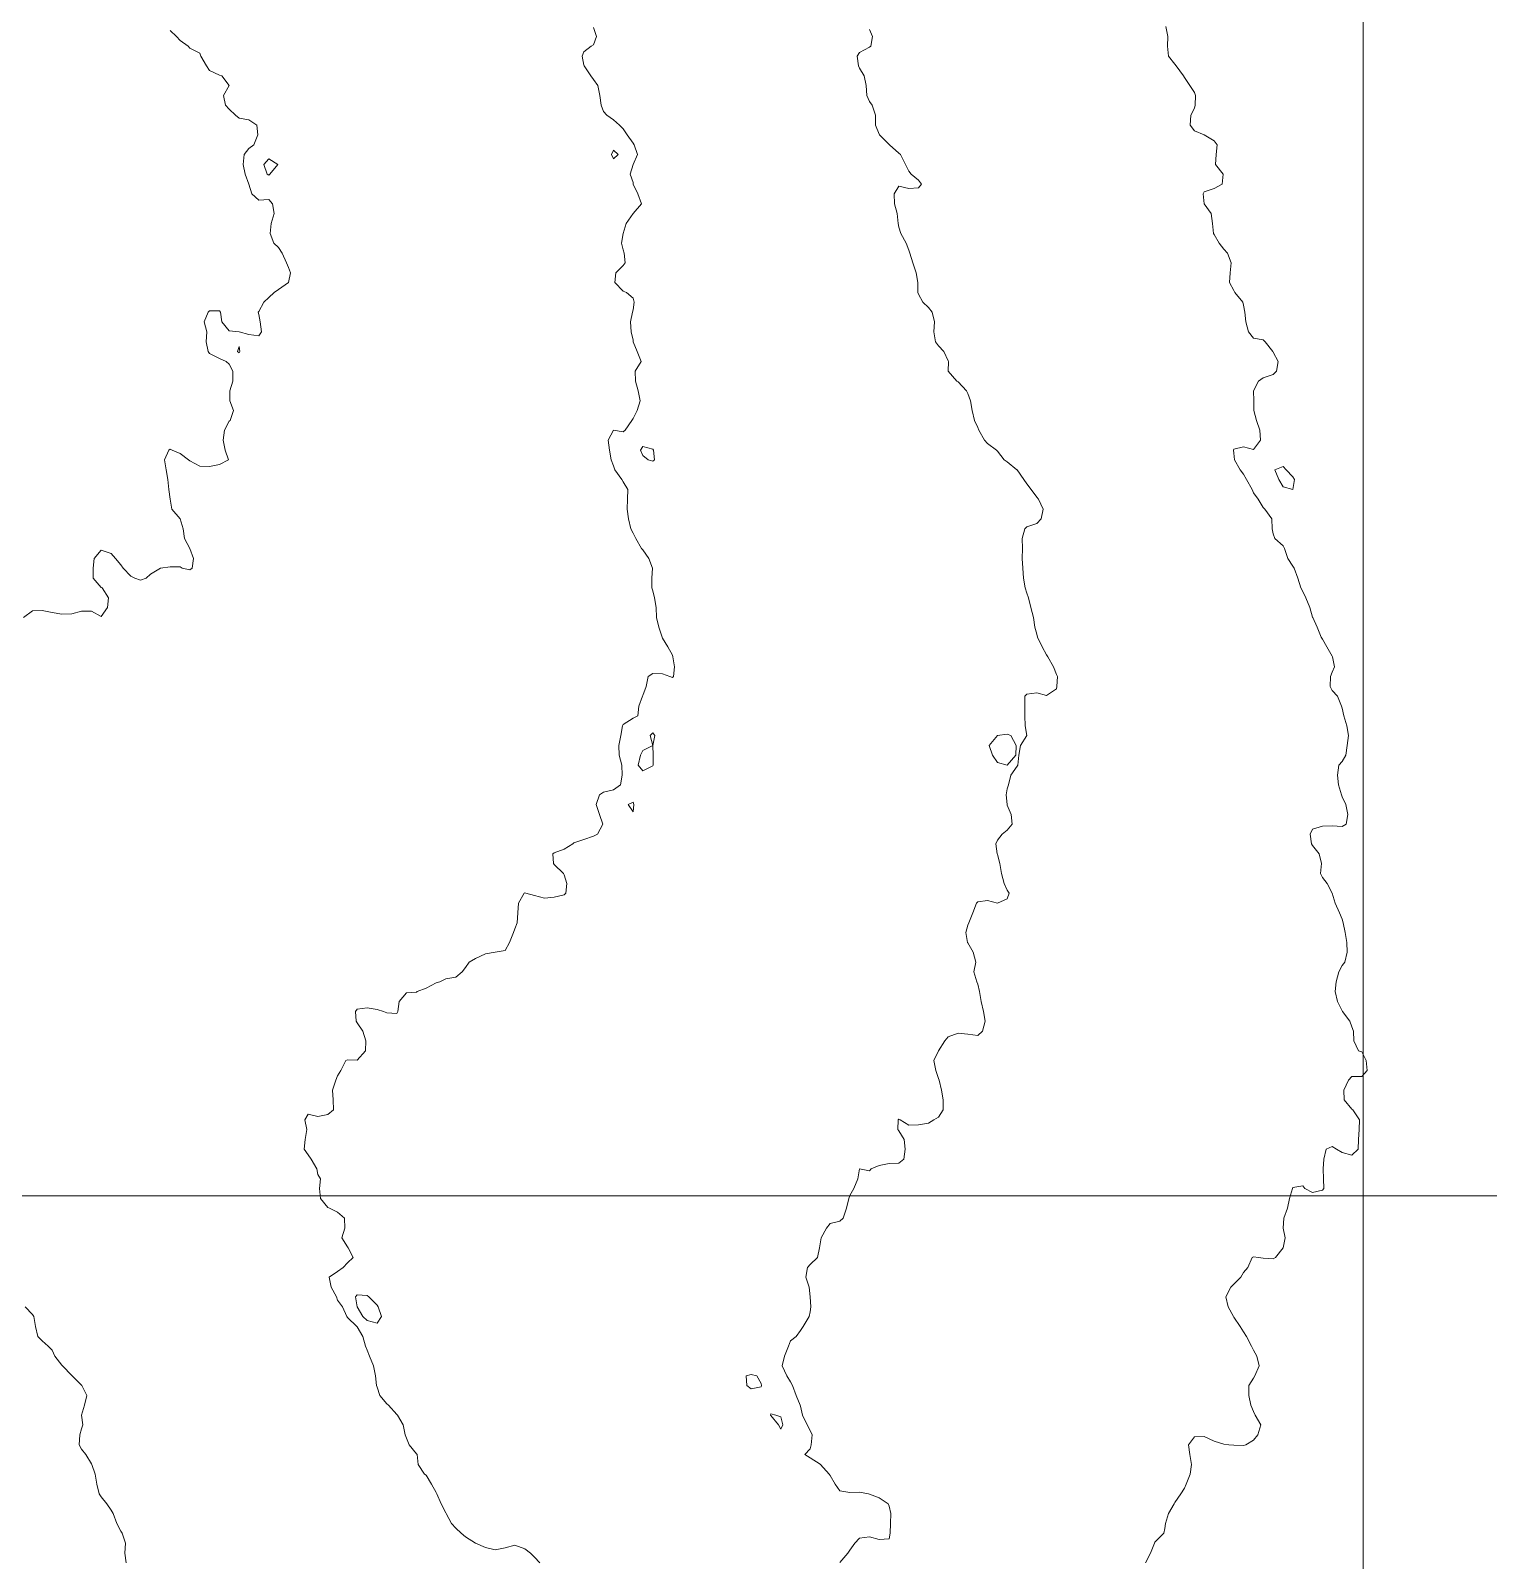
# Model space of a CAD drawing. Header units: centimetres. Extents: x 0 to 642158, y -847 to 649707.
# Drawn here: x 616399.2 to 616473.2, y 619868.9 to 619946.5 of the extents above; entities that cross this region are included whole.
import ezdxf

# ---------------------------------------------------------------- set-up
doc = ezdxf.new("R2010")
doc.units = ezdxf.units.CM
doc.header["$MEASUREMENT"] = 0
doc.layers.add('MEV_grille', color=254, linetype='Continuous', lineweight=9)
doc.layers.add('WAL_topographie 0.5', color=253, linetype='Continuous', lineweight=20)

# ---------------------------------------------------------------- blocks, each defined once
blk = doc.blocks.new('*U114')
at = {"layer": 'MEV_grille', "transparency": 33554687}
blk.add_lwpolyline([(-1338.461, 0), (1338.461, 0)], dxfattribs=at)
blk = doc.blocks.new('*U115')
at = {"layer": 'MEV_grille', "color": 0, "linetype": 'ByBlock', "lineweight": -2, "transparency": 16777216}
blk.add_blockref('*U114', (0, -2500), dxfattribs=at)
blk = doc.blocks.new('*U112')
at = {"layer": 'MEV_grille', "transparency": 33554687}
blk.add_lwpolyline([(0, 1825.476), (0, -1825.476)], dxfattribs=at)
blk = doc.blocks.new('*U113')
at = {"layer": 'MEV_grille', "color": 0, "linetype": 'ByBlock', "lineweight": -2, "transparency": 16777216}
blk.add_blockref('*U112', (1100, 0), dxfattribs=at)

msp = doc.modelspace()

# ---------------------------------------------------------------- linework, layer by layer
at = {"layer": 'WAL_topographie 0.5'}
for points in [[(616406.25, 619946.546), (616406.57, 619946.25), (616406.75, 619946.046), (616407.156, 619945.75), (616407.25, 619945.656), (616407.75, 619945.4), (616407.802, 619945.25), (616408.096, 619944.75), (616408.25, 619944.51), (616408.75, 619944.286), (616408.875, 619944.25), (616409.25, 619943.75), (616409.25, 619943.75), (616409.25, 619943.75), (616408.955, 619943.25), (616409.063, 619942.75), (616409.25, 619942.563), (616409.562, 619942.25), (616409.75, 619942.1), (616410.25, 619942.01), (616410.656, 619941.75), (616410.704, 619941.25), (616410.5, 619940.75), (616410.25, 619940.556), (616410.011, 619940.25), (616409.946, 619939.75), (616410.059, 619939.25), (616410.25, 619938.75), (616410.25, 619938.75), (616410.393, 619938.25), (616410.75, 619937.938), (616411.25, 619937.969), (616411.444, 619937.75), (616411.522, 619937.25), (616411.375, 619936.75), (616411.327, 619936.25), (616411.512, 619935.75), (616411.75, 619935.532), (616411.941, 619935.25), (616412.162, 619934.75), (616412.25, 619934.516), (616412.364, 619934.25), (616412.25, 619933.75), (616412.25, 619933.75), (616411.75, 619933.405), (616411.536, 619933.25), (616411.25, 619932.989), (616411.011, 619932.75), (616410.75, 619932.288), (616410.721, 619932.25), (616410.75, 619932.125), (616410.818, 619931.75), (616410.883, 619931.25), (616410.75, 619931.05), (616410.25, 619931.107), (616409.75, 619931.249), (616409.749, 619931.25), (616409.25, 619931.3), (616408.875, 619931.75), (616408.809, 619932.25), (616408.75, 619932.309), (616408.25, 619932.309), (616408.173, 619932.25), (616407.977, 619931.75), (616408.107, 619931.25), (616408.074, 619930.75), (616408.172, 619930.25), (616408.25, 619930.146), (616408.75, 619929.9), (616409.083, 619929.75), (616409.25, 619929.6), (616409.434, 619929.25), (616409.43, 619928.75), (616409.273, 619928.25), (616409.279, 619927.75), (616409.459, 619927.25), (616409.292, 619926.75), (616409.25, 619926.712), (616409.01, 619926.25), (616408.947, 619925.75), (616409.044, 619925.25), (616409.214, 619924.75), (616408.75, 619924.509), (616408.25, 619924.421), (616407.75, 619924.429), (616407.25, 619924.694), (616407.176, 619924.75), (616406.75, 619925.069), (616406.344, 619925.25), (616406.25, 619925.293), (616406.187, 619925.25), (616405.962, 619924.75), (616406.046, 619924.25), (616406.125, 619923.75), (616406.175, 619923.25), (616406.25, 619922.75), (616406.25, 619922.75), (616406.333, 619922.25), (616406.75, 619921.75), (616406.75, 619921.75), (616406.91, 619921.25), (616406.969, 619920.75), (616407.25, 619920.25), (616407.25, 619920.25), (616407.429, 619919.75), (616407.368, 619919.25), (616407.25, 619919.173), (616406.85, 619919.25), (616406.75, 619919.312), (616406.25, 619919.327), (616405.75, 619919.25), (616405.75, 619919.25), (616405.25, 619918.941), (616405.028, 619918.75), (616404.75, 619918.634), (616404.456, 619918.75), (616404.25, 619918.853), (616403.864, 619919.25), (616403.75, 619919.417), (616403.464, 619919.75), (616403.25, 619920), (616402.75, 619920.159), (616402.39, 619919.75), (616402.336, 619919.25), (616402.341, 619918.75), (616402.75, 619918.276), (616402.788, 619918.25), (616403.113, 619917.75), (616403.062, 619917.25), (616402.75, 619916.796), (616402.25, 619917.066), (616401.75, 619917.076), (616401.25, 619916.926), (616400.75, 619916.908), (616400.25, 619917), (616399.75, 619917.107), (616399.25, 619917.083), (616398.796, 619916.75)], [(616427.75, 619946.7), (616427.9, 619946.25), (616427.75, 619945.828), (616427.631, 619945.75), (616427.25, 619945.464), (616427.159, 619945.25), (616427.25, 619944.788), (616427.26, 619944.75), (616427.613, 619944.25), (616427.75, 619944.056), (616427.958, 619943.75), (616428.063, 619943.25), (616428.128, 619942.75), (616428.25, 619942.434), (616428.417, 619942.25), (616428.75, 619942.017), (616429.07, 619941.75), (616429.25, 619941.554), (616429.456, 619941.25), (616429.75, 619940.833), (616429.8, 619940.75), (616429.975, 619940.25), (616429.75, 619939.75), (616429.75, 619939.75), (616429.611, 619939.25), (616429.75, 619938.833), (616429.764, 619938.75), (616430, 619938.25), (616430.171, 619937.75), (616429.75, 619937.25), (616429.75, 619937.25), (616429.4, 619936.75), (616429.25, 619936.25), (616429.25, 619936.25), (616429.155, 619935.75), (616429.25, 619935.417), (616429.306, 619935.25), (616429.341, 619934.75), (616429.25, 619934.617), (616428.883, 619934.25), (616428.833, 619933.75), (616429.25, 619933.309), (616429.417, 619933.25), (616429.75, 619932.964), (616429.802, 619932.75), (616429.75, 619932.375), (616429.721, 619932.25), (616429.625, 619931.75), (616429.646, 619931.25), (616429.75, 619930.833), (616429.764, 619930.75), (616429.962, 619930.25), (616430.167, 619929.75), (616429.855, 619929.25), (616429.875, 619928.75), (616430.013, 619928.25), (616430.109, 619927.75), (616429.963, 619927.25), (616429.75, 619926.85), (616429.684, 619926.75), (616429.357, 619926.25), (616429.25, 619926.179), (616428.75, 619926.25), (616428.491, 619925.75), (616428.557, 619925.25), (616428.646, 619924.75), (616428.75, 619924.444), (616428.831, 619924.25), (616429.186, 619923.75), (616429.25, 619923.641), (616429.481, 619923.25), (616429.474, 619922.75), (616429.457, 619922.25), (616429.513, 619921.75), (616429.644, 619921.25), (616429.75, 619921.023), (616429.893, 619920.75), (616430.185, 619920.25), (616430.25, 619920.175), (616430.554, 619919.75), (616430.731, 619919.25), (616430.708, 619918.75), (616430.702, 619918.25), (616430.75, 619918.107), (616430.836, 619917.75), (616430.922, 619917.25), (616430.938, 619916.75), (616431.056, 619916.25), (616431.222, 619915.75), (616431.25, 619915.697), (616431.508, 619915.25), (616431.75, 619914.829), (616431.776, 619914.75), (616431.859, 619914.25), (616431.808, 619913.75), (616431.75, 619913.706), (616431.614, 619913.75), (616431.25, 619913.883), (616430.75, 619913.911), (616430.525, 619913.75), (616430.412, 619913.25), (616430.25, 619912.788), (616430.227, 619912.75), (616430.04, 619912.25), (616430, 619911.75), (616429.75, 619911.643), (616429.25, 619911.321), (616429.222, 619911.25), (616429.121, 619910.75), (616429.026, 619910.25), (616429.05, 619909.75), (616429.183, 619909.25), (616429.191, 619908.75), (616429.111, 619908.25), (616428.75, 619908), (616428.25, 619907.879), (616428.04, 619907.75), (616427.882, 619907.25), (616428.045, 619906.75), (616428.219, 619906.25), (616427.945, 619905.75), (616427.75, 619905.641), (616427.25, 619905.472), (616426.75, 619905.298), (616426.687, 619905.25), (616426.25, 619904.991), (616425.75, 619904.8), (616425.685, 619904.75), (616425.713, 619904.25), (616425.75, 619904.202), (616426.225, 619903.75), (616426.25, 619903.679), (616426.386, 619903.25), (616426.338, 619902.75), (616426.25, 619902.667), (616425.75, 619902.543), (616425.25, 619902.493), (616424.75, 619902.637), (616424.312, 619902.75), (616424.25, 619902.772), (616424.214, 619902.75), (616423.94, 619902.25), (616423.897, 619901.75), (616423.859, 619901.25), (616423.75, 619900.932), (616423.681, 619900.75), (616423.469, 619900.25), (616423.25, 619899.838), (616422.75, 619899.75), (616422.75, 619899.75), (616422.25, 619899.667), (616421.75, 619899.433), (616421.427, 619899.25), (616421.25, 619898.977), (616421.071, 619898.75), (616420.75, 619898.485), (616420.25, 619898.406), (616419.938, 619898.25), (616419.75, 619898.19), (616419.25, 619897.931), (616418.786, 619897.75), (616418.75, 619897.733), (616418.25, 619897.691), (616417.875, 619897.25), (616417.8, 619896.75), (616417.75, 619896.639), (616417.25, 619896.673), (616417.083, 619896.75), (616416.75, 619896.837), (616416.25, 619896.934), (616415.75, 619896.861), (616415.659, 619896.75), (616415.695, 619896.25), (616415.75, 619896.172), (616416.031, 619895.75), (616416.175, 619895.25), (616416.157, 619894.75), (616415.75, 619894.272), (616415.25, 619894.29), (616415.173, 619894.25), (616414.917, 619893.75), (616414.75, 619893.478), (616414.661, 619893.25), (616414.483, 619892.75), (616414.525, 619892.25), (616414.542, 619891.75), (616414.25, 619891.517), (616413.75, 619891.404), (616413.25, 619891.528), (616413.083, 619891.25), (616413.182, 619890.75), (616413.107, 619890.25), (616413.054, 619889.75), (616413.25, 619889.46), (616413.41, 619889.25), (616413.697, 619888.75), (616413.75, 619888.464), (616413.886, 619888.25), (616413.829, 619887.75), (616413.875, 619887.25), (616414.25, 619886.794), (616414.333, 619886.75), (616414.75, 619886.55), (616415.107, 619886.25), (616415.12, 619885.75), (616414.972, 619885.25), (616415.25, 619884.796), (616415.283, 619884.75), (616415.542, 619884.25), (616415.25, 619883.981), (616415.036, 619883.75), (616414.75, 619883.55), (616414.321, 619883.25), (616414.423, 619882.75), (616414.689, 619882.25), (616414.75, 619882.094), (616415, 619881.75), (616415.224, 619881.25), (616415.25, 619881.212), (616415.73, 619880.75), (616415.75, 619880.727), (616416.026, 619880.25), (616416.164, 619879.75), (616416.25, 619879.542), (616416.375, 619879.25), (616416.578, 619878.75), (616416.677, 619878.25), (616416.726, 619877.75), (616416.75, 619877.671), (616416.895, 619877.25), (616417.25, 619876.826), (616417.328, 619876.75), (616417.75, 619876.287), (616417.79, 619876.25), (616418.071, 619875.75), (616418.185, 619875.25), (616418.25, 619875.083), (616418.388, 619874.75), (616418.75, 619874.294), (616418.787, 619874.25), (616418.838, 619873.75), (616419.159, 619873.25), (616419.25, 619873.202), (616419.514, 619872.75), (616419.75, 619872.325), (616419.788, 619872.25), (616420.009, 619871.75), (616420.25, 619871.283), (616420.262, 619871.25), (616420.528, 619870.75), (616420.75, 619870.508), (616421.024, 619870.25), (616421.25, 619870.066), (616421.75, 619869.75), (616421.75, 619869.75), (616422.25, 619869.528), (616422.75, 619869.407), (616423.25, 619869.515), (616423.75, 619869.641), (616424.25, 619869.46), (616424.545, 619869.25), (616424.75, 619869.036), (616425.019, 619868.75)], [(616441.75, 619946.594), (616441.907, 619946.25), (616441.817, 619945.75), (616441.75, 619945.697), (616441.25, 619945.437), (616441.128, 619945.25), (616441.192, 619944.75), (616441.25, 619944.63), (616441.488, 619944.25), (616441.58, 619943.75), (616441.623, 619943.25), (616441.75, 619942.941), (616441.893, 619942.75), (616442.064, 619942.25), (616442.067, 619941.75), (616442.25, 619941.281), (616442.266, 619941.25), (616442.75, 619940.766), (616442.768, 619940.75), (616443.25, 619940.315), (616443.321, 619940.25), (616443.583, 619939.75), (616443.75, 619939.406), (616443.875, 619939.25), (616444.25, 619938.95), (616444.397, 619938.75), (616444.25, 619938.558), (616443.75, 619938.519), (616443.25, 619938.645), (616443.008, 619938.25), (616443.019, 619937.75), (616443.157, 619937.25), (616443.206, 619936.75), (616443.25, 619936.568), (616443.342, 619936.25), (616443.618, 619935.75), (616443.75, 619935.393), (616443.806, 619935.25), (616443.952, 619934.75), (616444.132, 619934.25), (616444.212, 619933.75), (616444.204, 619933.25), (616444.25, 619933.159), (616444.469, 619932.75), (616444.75, 619932.483), (616444.942, 619932.25), (616445.06, 619931.75), (616445.025, 619931.25), (616445.108, 619930.75), (616445.25, 619930.542), (616445.526, 619930.25), (616445.75, 619929.778), (616445.761, 619929.75), (616445.75, 619929.25), (616446.183, 619928.75), (616446.25, 619928.717), (616446.674, 619928.25), (616446.75, 619928.118), (616446.887, 619927.75), (616446.964, 619927.25), (616447.087, 619926.75), (616447.25, 619926.4), (616447.31, 619926.25), (616447.602, 619925.75), (616447.75, 619925.588), (616448.2, 619925.25), (616448.25, 619925.192), (616448.599, 619924.75), (616448.75, 619924.656), (616449.239, 619924.25), (616449.25, 619924.239), (616449.599, 619923.75), (616449.75, 619923.528), (616449.969, 619923.25), (616450.25, 619922.85), (616450.335, 619922.75), (616450.576, 619922.25), (616450.464, 619921.75), (616450.25, 619921.519), (616449.75, 619921.358), (616449.639, 619921.25), (616449.513, 619920.75), (616449.516, 619920.25), (616449.512, 619919.75), (616449.535, 619919.25), (616449.578, 619918.75), (616449.665, 619918.25), (616449.75, 619917.984), (616449.828, 619917.75), (616449.939, 619917.25), (616450.075, 619916.75), (616450.156, 619916.25), (616450.25, 619915.904), (616450.29, 619915.75), (616450.529, 619915.25), (616450.75, 619914.845), (616450.806, 619914.75), (616451.097, 619914.25), (616451.25, 619913.853), (616451.295, 619913.75), (616451.274, 619913.25), (616451.25, 619913.125), (616450.75, 619912.781), (616450.25, 619912.92), (616449.75, 619912.85), (616449.65, 619912.75), (616449.647, 619912.25), (616449.65, 619911.75), (616449.655, 619911.25), (616449.75, 619910.75), (616449.75, 619910.75), (616449.75, 619910.75), (616449.417, 619910.25), (616449.341, 619909.75), (616449.281, 619909.25), (616449.25, 619909.204), (616448.938, 619908.75), (616448.807, 619908.25), (616448.75, 619908.05), (616448.695, 619907.75), (616448.739, 619907.25), (616448.75, 619907.226), (616448.946, 619906.75), (616448.993, 619906.25), (616448.75, 619905.946), (616448.488, 619905.75), (616448.25, 619905.438), (616448.175, 619905.25), (616448.239, 619904.75), (616448.25, 619904.717), (616448.38, 619904.25), (616448.463, 619903.75), (616448.594, 619903.25), (616448.75, 619902.909), (616448.85, 619902.75), (616448.75, 619902.458), (616448.25, 619902.25), (616448.25, 619902.25), (616448.25, 619902.25), (616447.75, 619902.375), (616447.25, 619902.313), (616447.185, 619902.25), (616447, 619901.75), (616446.793, 619901.25), (616446.75, 619901.125), (616446.652, 619900.75), (616446.738, 619900.25), (616446.75, 619900.225), (616447.014, 619899.75), (616447.154, 619899.25), (616447.058, 619898.75), (616447.21, 619898.25), (616447.25, 619898.125), (616447.344, 619897.75), (616447.417, 619897.25), (616447.55, 619896.75), (616447.625, 619896.25), (616447.5, 619895.75), (616447.25, 619895.517), (616446.75, 619895.594), (616446.25, 619895.65), (616445.75, 619895.459), (616445.583, 619895.25), (616445.25, 619894.75), (616445.25, 619894.75), (616445.021, 619894.25), (616445.123, 619893.75), (616445.25, 619893.344), (616445.292, 619893.25), (616445.417, 619892.75), (616445.5, 619892.25), (616445.491, 619891.75), (616445.25, 619891.382), (616445.023, 619891.25), (616444.75, 619891.073), (616444.25, 619890.987), (616443.75, 619890.964), (616443.306, 619891.25), (616443.25, 619891.27), (616443.217, 619891.25), (616443.187, 619890.75), (616443.25, 619890.679), (616443.523, 619890.25), (616443.559, 619889.75), (616443.5, 619889.25), (616443.25, 619889.036), (616442.75, 619889.034), (616442.25, 619888.923), (616441.841, 619888.75), (616441.75, 619888.65), (616441.25, 619888.75), (616441.167, 619888.25), (616440.964, 619887.75), (616440.75, 619887.404), (616440.699, 619887.25), (616440.594, 619886.75), (616440.425, 619886.25), (616440.25, 619886.091), (616439.75, 619885.988), (616439.565, 619885.75), (616439.302, 619885.25), (616439.25, 619884.95), (616439.219, 619884.75), (616439.107, 619884.25), (616438.75, 619883.893), (616438.607, 619883.75), (616438.53, 619883.25), (616438.695, 619882.75), (616438.75, 619882.25), (616438.75, 619882.25), (616438.772, 619881.75), (616438.75, 619881.5), (616438.694, 619881.25), (616438.393, 619880.75), (616438.25, 619880.55), (616438.036, 619880.25), (616437.75, 619880.028), (616437.646, 619879.75), (616437.446, 619879.25), (616437.318, 619878.75), (616437.56, 619878.25), (616437.75, 619877.942), (616437.843, 619877.75), (616438.04, 619877.25), (616438.233, 619876.75), (616438.25, 619876.708), (616438.356, 619876.25), (616438.588, 619875.75), (616438.75, 619875.467), (616438.85, 619875.25), (616438.788, 619874.75), (616438.75, 619874.536), (616438.464, 619874.25), (616438.75, 619874.083), (616439.25, 619873.767), (616439.264, 619873.75), (616439.706, 619873.25), (616439.75, 619873.194), (616440.005, 619872.75), (616440.25, 619872.412), (616440.75, 619872.326), (616441.25, 619872.342), (616441.712, 619872.25), (616441.75, 619872.242), (616442.25, 619872.048), (616442.702, 619871.75), (616442.75, 619871.625), (616442.837, 619871.25), (616442.821, 619870.75), (616442.808, 619870.25), (616442.75, 619869.973), (616442.25, 619869.932), (616441.75, 619870.068), (616441.25, 619870.007), (616441.007, 619869.75), (616440.75, 619869.398), (616440.661, 619869.25), (616440.25, 619868.763)], [(616456.808, 619946.75), (616456.91, 619946.25), (616456.893, 619945.75), (616456.935, 619945.25), (616457.25, 619944.845), (616457.33, 619944.75), (616457.691, 619944.25), (616457.75, 619944.167), (616458.013, 619943.75), (616458.25, 619943.404), (616458.309, 619943.25), (616458.294, 619942.75), (616458.25, 619942.607), (616458.072, 619942.25), (616458.036, 619941.75), (616458.25, 619941.45), (616458.75, 619941.25), (616458.75, 619941.25), (616459.25, 619940.95), (616459.4, 619940.75), (616459.35, 619940.25), (616459.321, 619939.75), (616459.708, 619939.25), (616459.667, 619938.75), (616459.25, 619938.523), (616458.75, 619938.35), (616458.7, 619938.25), (616458.75, 619937.75), (616458.75, 619937.75), (616459.107, 619937.25), (616459.165, 619936.75), (616459.228, 619936.25), (616459.25, 619936.197), (616459.516, 619935.75), (616459.75, 619935.45), (616459.929, 619935.25), (616460.125, 619934.75), (616460.06, 619934.25), (616460.033, 619933.75), (616460.25, 619933.344), (616460.306, 619933.25), (616460.714, 619932.75), (616460.75, 619932.607), (616460.816, 619932.25), (616460.856, 619931.75), (616461, 619931.25), (616461.25, 619930.924), (616461.75, 619930.837), (616461.845, 619930.75), (616462.225, 619930.25), (616462.25, 619930.217), (616462.509, 619929.75), (616462.427, 619929.25), (616462.25, 619929.092), (616461.75, 619928.917), (616461.5, 619928.75), (616461.25, 619928.25), (616461.264, 619927.75), (616461.276, 619927.25), (616461.399, 619926.75), (616461.566, 619926.25), (616461.599, 619925.75), (616461.25, 619925.271), (616460.75, 619925.411), (616460.25, 619925.296), (616460.241, 619925.25), (616460.25, 619925.083), (616460.288, 619924.75), (616460.583, 619924.25), (616460.75, 619924.024), (616460.902, 619923.75), (616461.183, 619923.25), (616461.25, 619923.083), (616461.483, 619922.75), (616461.75, 619922.329), (616461.833, 619922.25), (616462.187, 619921.75), (616462.2, 619921.25), (616462.25, 619921), (616462.333, 619920.75), (616462.75, 619920.393), (616462.821, 619920.25), (616463, 619919.75), (616463.25, 619919.357), (616463.315, 619919.25), (616463.506, 619918.75), (616463.652, 619918.25), (616463.75, 619918.074), (616463.917, 619917.75), (616464.115, 619917.25), (616464.25, 619916.768), (616464.258, 619916.75), (616464.489, 619916.25), (616464.692, 619915.75), (616464.75, 619915.65), (616464.968, 619915.25), (616465.25, 619914.78), (616465.266, 619914.75), (616465.357, 619914.25), (616465.25, 619913.969), (616465.167, 619913.75), (616465.15, 619913.25), (616465.25, 619913.04), (616465.512, 619912.75), (616465.722, 619912.25), (616465.75, 619912.15), (616465.835, 619911.75), (616465.99, 619911.25), (616466.072, 619910.75), (616466.007, 619910.25), (616465.942, 619909.75), (616465.75, 619909.438), (616465.583, 619909.25), (616465.523, 619908.75), (616465.573, 619908.25), (616465.721, 619907.75), (616465.75, 619907.65), (616465.94, 619907.25), (616466.042, 619906.75), (616465.964, 619906.25), (616465.75, 619906.135), (616465.25, 619906.17), (616464.75, 619906.157), (616464.25, 619906), (616464.13, 619905.75), (616464.193, 619905.25), (616464.25, 619905.167), (616464.583, 619904.75), (616464.707, 619904.25), (616464.65, 619903.75), (616464.75, 619903.55), (616464.99, 619903.25), (616465.25, 619902.75), (616465.25, 619902.75), (616465.393, 619902.25), (616465.618, 619901.75), (616465.75, 619901.438), (616465.808, 619901.25), (616465.914, 619900.75), (616465.99, 619900.25), (616466.014, 619899.75), (616465.882, 619899.25), (616465.75, 619899.083), (616465.583, 619898.75), (616465.447, 619898.25), (616465.397, 619897.75), (616465.515, 619897.25), (616465.75, 619896.779), (616465.769, 619896.75), (616466.145, 619896.25), (616466.25, 619895.964), (616466.321, 619895.75), (616466.339, 619895.25), (616466.583, 619894.75), (616466.75, 619894.7), (616466.975, 619894.25), (616467.026, 619893.75), (616466.75, 619893.442), (616466.25, 619893.438), (616466.073, 619893.25), (616465.83, 619892.75), (616465.855, 619892.25), (616466.25, 619891.781), (616466.3, 619891.75), (616466.63, 619891.25), (616466.617, 619890.75), (616466.58, 619890.25), (616466.562, 619889.75), (616466.25, 619889.447), (616465.75, 619889.588), (616465.467, 619889.75), (616465.25, 619889.882), (616464.938, 619889.75), (616464.831, 619889.25), (616464.783, 619888.75), (616464.806, 619888.25), (616464.815, 619887.75), (616464.75, 619887.671), (616464.25, 619887.559), (616463.85, 619887.75), (616463.75, 619887.893), (616463.25, 619887.813), (616463.227, 619887.75), (616463.083, 619887.25), (616462.981, 619886.75), (616462.788, 619886.25), (616462.75, 619885.75), (616462.861, 619885.25), (616462.75, 619884.75), (616462.75, 619884.75), (616462.365, 619884.25), (616462.25, 619884.19), (616461.75, 619884.226), (616461.5, 619884.25), (616461.25, 619884.286), (616461.187, 619884.25), (616460.96, 619883.75), (616460.75, 619883.5), (616460.607, 619883.25), (616460.25, 619882.905), (616460.109, 619882.75), (616459.845, 619882.25), (616459.967, 619881.75), (616460.229, 619881.25), (616460.25, 619881.221), (616460.57, 619880.75), (616460.75, 619880.48), (616460.899, 619880.25), (616461.157, 619879.75), (616461.25, 619879.547), (616461.414, 619879.25), (616461.547, 619878.75), (616461.32, 619878.25), (616461.25, 619878.129), (616461.014, 619877.75), (616461.01, 619877.25), (616461.115, 619876.75), (616461.25, 619876.437), (616461.338, 619876.25), (616461.625, 619875.75), (616461.472, 619875.25), (616461.25, 619874.98), (616460.864, 619874.75), (616460.75, 619874.717), (616460.25, 619874.731), (616460, 619874.75), (616459.75, 619874.775), (616459.25, 619874.927), (616458.75, 619875.171), (616458.25, 619875.15), (616457.947, 619874.75), (616458.025, 619874.25), (616458.096, 619873.75), (616458.042, 619873.25), (616457.828, 619872.75), (616457.75, 619872.541), (616457.566, 619872.25), (616457.25, 619871.821), (616457.22, 619871.75), (616456.936, 619871.25), (616456.779, 619870.75), (616456.75, 619870.5), (616456.7, 619870.25), (616456.25, 619869.8), (616456.217, 619869.75), (616456.021, 619869.25), (616455.764, 619868.75)], [(616411.309, 619939.25), (616411.25, 619939.202), (616411.173, 619939.25), (616411.01, 619939.75), (616411.25, 619940.036), (616411.712, 619939.75), (616411.309, 619939.25)], [(616428.75, 619940.028), (616429, 619940.25), (616428.75, 619940.472), (616428.655, 619940.25), (616428.75, 619940.028)], [(616409.792, 619930.25), (616409.75, 619930.188), (616409.667, 619930.25), (616409.75, 619930.5), (616409.792, 619930.25)], [(616430.831, 619924.75), (616430.75, 619924.682), (616430.523, 619924.75), (616430.25, 619924.964), (616430.129, 619925.25), (616430.25, 619925.424), (616430.75, 619925.286), (616430.782, 619925.25), (616430.831, 619924.75)], [(616463.25, 619923.25), (616463.25, 619923.25), (616463.25, 619923.25), (616462.75, 619923.386), (616462.54, 619923.75), (616462.338, 619924.25), (616462.75, 619924.409), (616462.913, 619924.25), (616463.25, 619923.887), (616463.34, 619923.75), (616463.25, 619923.25)], [(616430.769, 619909.25), (616430.75, 619909.222), (616430.25, 619908.969), (616430.013, 619909.25), (616430.125, 619909.75), (616430.25, 619910), (616430.75, 619910.25), (616430.625, 619910.75), (616430.75, 619910.893), (616430.85, 619910.75), (616430.75, 619910.25), (616430.776, 619909.75), (616430.769, 619909.25)], [(616448.75, 619909.25), (616449.183, 619909.75), (616449.208, 619910.25), (616448.929, 619910.75), (616448.75, 619910.831), (616448.25, 619910.75), (616448.25, 619910.75), (616447.826, 619910.25), (616447.993, 619909.75), (616448.25, 619909.385), (616448.75, 619909.25)], [(616429.788, 619907.25), (616429.75, 619906.875), (616429.5, 619907.25), (616429.75, 619907.365), (616429.788, 619907.25)], [(616416.979, 619881.25), (616416.75, 619880.927), (616416.25, 619881.062), (616416.036, 619881.25), (616415.75, 619881.75), (616415.75, 619881.75), (616415.65, 619882.25), (616415.75, 619882.357), (616416.25, 619882.327), (616416.333, 619882.25), (616416.75, 619881.833), (616416.813, 619881.75), (616416.979, 619881.25)], [(616398.893, 619881.75), (616399.25, 619881.359), (616399.321, 619881.25), (616399.404, 619880.75), (616399.536, 619880.25), (616399.75, 619880.025), (616400.056, 619879.75), (616400.25, 619879.556), (616400.391, 619879.25), (616400.75, 619878.783), (616400.774, 619878.75), (616401.25, 619878.262), (616401.264, 619878.25), (616401.75, 619877.764), (616401.764, 619877.75), (616402.019, 619877.25), (616401.9, 619876.75), (616401.75, 619876.25), (616401.815, 619875.75), (616401.75, 619875.562), (616401.661, 619875.25), (616401.628, 619874.75), (616401.75, 619874.523), (616401.972, 619874.25), (616402.25, 619873.781), (616402.265, 619873.75), (616402.437, 619873.25), (616402.522, 619872.75), (616402.643, 619872.25), (616402.75, 619872.109), (616403.031, 619871.75), (616403.25, 619871.429), (616403.346, 619871.25), (616403.536, 619870.75), (616403.75, 619870.359), (616403.808, 619870.25), (616403.976, 619869.75), (616403.94, 619869.25), (616404.015, 619868.75)], [(616436.25, 619877.694), (616436.275, 619877.75), (616436.25, 619877.85), (616436.028, 619878.25), (616435.75, 619878.31), (616435.5, 619878.25), (616435.525, 619877.75), (616435.75, 619877.583), (616436.25, 619877.694)], [(616437.25, 619875.541), (616437.354, 619875.75), (616437.25, 619876.167), (616437, 619876.25), (616436.75, 619876.321), (616436.736, 619876.25), (616436.75, 619876.224), (616437.141, 619875.75), (616437.25, 619875.541)]]:
    msp.add_lwpolyline(points, dxfattribs=at)

# ---------------------------------------------------------------- block references
at = {"layer": 'MEV_grille', "transparency": 33554687}
for name, p in [('*U113', (615366.814, 620593.644)), ('*U115', (616669.481, 622387.381))]:
    msp.add_blockref(name, p, dxfattribs=at)

doc.saveas('drawing.dxf')
